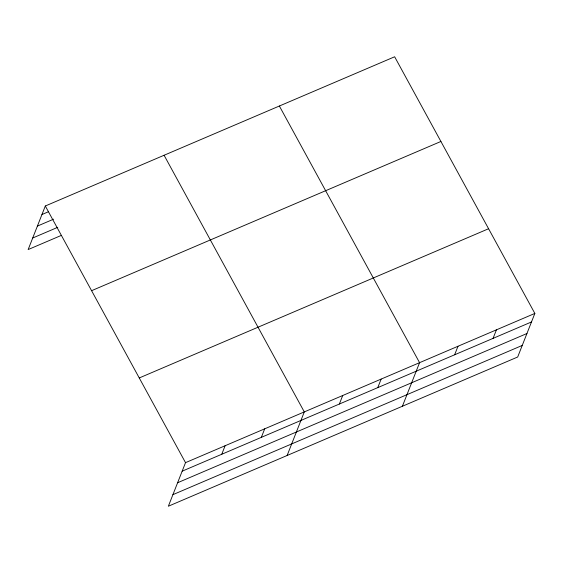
<?xml version="1.0" encoding="UTF-8"?>
<svg xmlns="http://www.w3.org/2000/svg" width="563" height="563" viewBox="0 0 563 563"><rect width="100%" height="100%" fill="white"/><g stroke="black" fill="none" stroke-linecap="round" stroke-linejoin="round"><path stroke-width="0.84" d="M534.85 313.429L185.523 462.652L168.358 506.228L517.686 357.005L534.85 313.429L394.642 56.772L45.314 205.995L28.15 249.571L61.276 235.425M221.752 454.264L225.109 445.741M261.345 437.352L264.701 428.83M287.13 455.495L304.294 411.912L164.086 155.261M339.362 404.023L342.719 395.5M377.787 387.611L381.144 379.082M402.404 406.247L419.569 362.671L279.368 106.013M454.637 354.781L458 346.259M493.068 338.363L496.425 329.841M41.958 214.524L48.418 211.758M37.404 226.087L53.562 219.183M32.703 238.008L57.757 227.304M91.586 290.691L440.913 141.468M139.251 377.956L488.585 228.733M182.166 471.175L531.493 321.952M177.605 482.744L526.933 333.521M172.911 494.659L522.239 345.436M45.314 205.995L185.523 462.652"/></g></svg>
